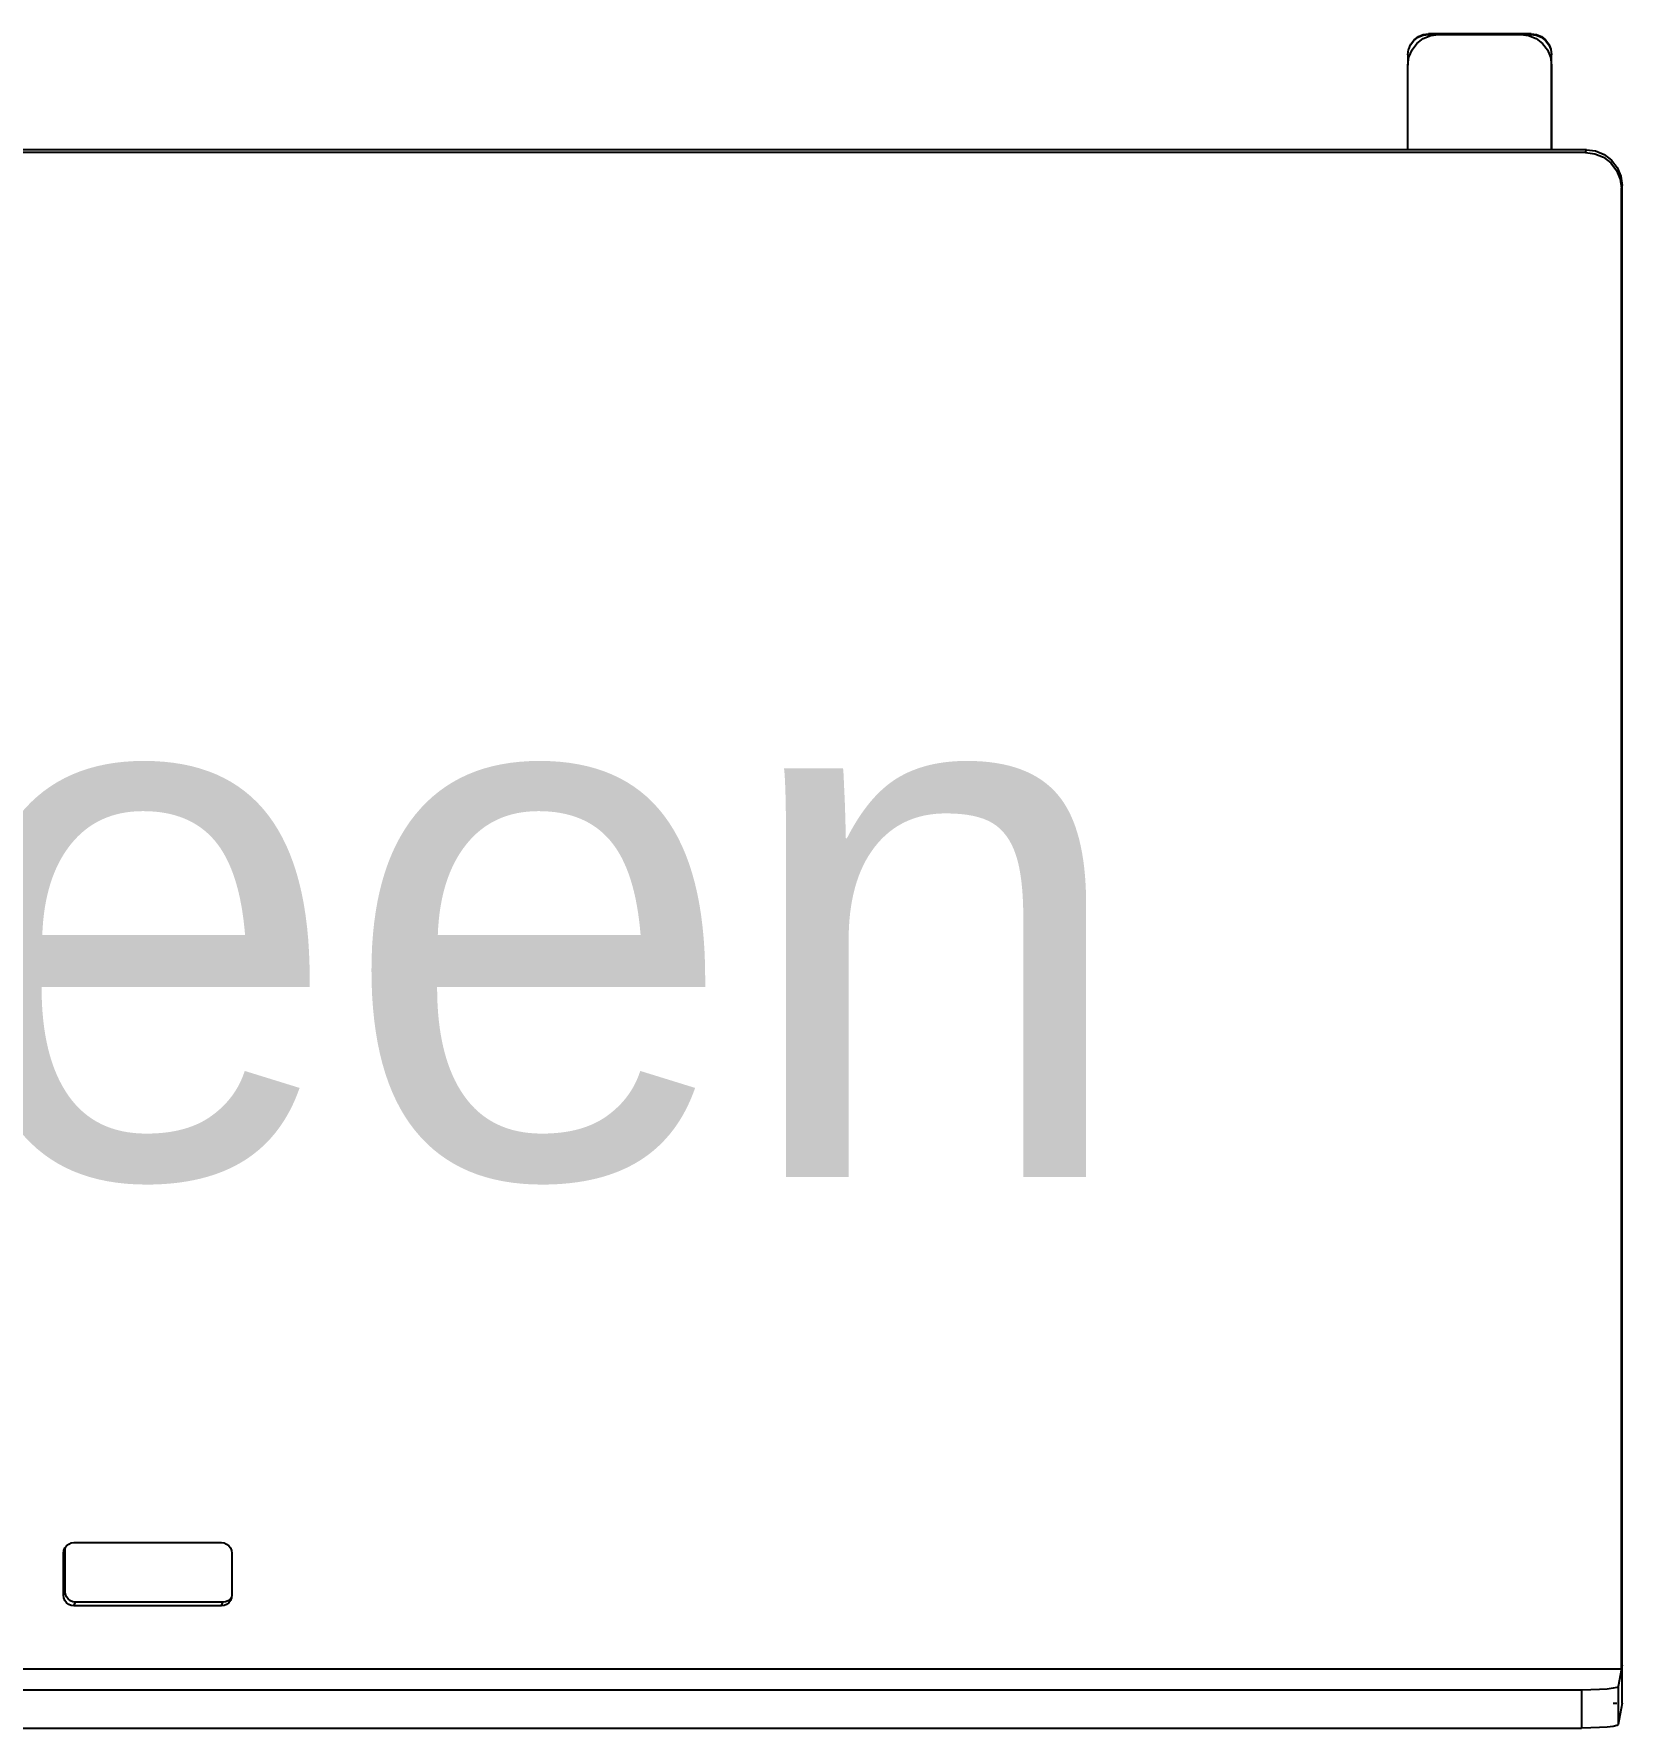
# Model space of a CAD drawing. Extents: x -4.2 to 4.2, y -5.7 to 5.7.
# Drawn here: x -1.013 to -0.416, y -2.264 to -1.627 of the extents above; entities that cross this region are included whole.
import ezdxf

# ---------------------------------------------------------------- set-up
doc = ezdxf.new("R2010")
doc.units = 0
doc.layers.get('0').update_dxf_attribs({"linetype": 'CONTINUOUS'})

msp = doc.modelspace()

# ---------------------------------------------------------------- linework, layer by layer
for p, q in [((-0.49505, -1.63149), (-0.49382, -1.6299)), ((-0.49498, -1.63127), (-0.49376, -1.62968)), ((-0.49382, -1.6299), (-0.49223, -1.62867)), ((-0.49376, -1.62968), (-0.49216, -1.62845)), ((-0.4927, -1.63103), (-0.4903, -1.62919)), ((-0.49223, -1.62867), (-0.49037, -1.6279)), ((-0.49216, -1.62845), (-0.4903, -1.62768)), ((-0.49037, -1.6279), (-0.48837, -1.62764)), ((-0.4903, -1.62768), (-0.48831, -1.62742)), ((-0.4903, -1.62919), (-0.48751, -1.62803)), ((-0.48837, -1.62764), (-0.48831, -1.62742)), ((-0.48452, -1.62764), (-0.48837, -1.62764)), ((-0.48445, -1.62742), (-0.48831, -1.62742)), ((-0.48751, -1.62803), (-0.48452, -1.62764)), ((-0.48452, -1.62764), (-0.48445, -1.62742)), ((-0.48452, -1.62764), (-0.45367, -1.62764)), ((-0.45361, -1.62742), (-0.48445, -1.62742)), ((-0.45367, -1.62764), (-0.45361, -1.62742)), ((-0.45367, -1.62764), (-0.45068, -1.62803)), ((-0.44981, -1.62764), (-0.45367, -1.62764)), ((-0.44975, -1.62742), (-0.45361, -1.62742)), ((-0.45068, -1.62803), (-0.44789, -1.62919)), ((-0.44981, -1.62764), (-0.44975, -1.62742)), ((-0.44981, -1.62764), (-0.44782, -1.6279)), ((-0.44975, -1.62742), (-0.44776, -1.62768)), ((-0.44789, -1.62919), (-0.44549, -1.63103)), ((-0.44782, -1.6279), (-0.44596, -1.62867)), ((-0.44776, -1.62768), (-0.4459, -1.62845)), ((-0.44596, -1.62867), (-0.44436, -1.6299)), ((-0.4459, -1.62845), (-0.4443, -1.62968)), ((-0.44436, -1.6299), (-0.44314, -1.63149)), ((-0.4443, -1.62968), (-0.44308, -1.63127)), ((-0.49608, -1.63535), (-0.49582, -1.63335)), ((-0.49608, -1.63535), (-0.49608, -1.63921)), ((-0.49608, -1.63921), (-0.49569, -1.63621)), ((-0.49582, -1.63335), (-0.49577, -1.63322)), ((-0.49577, -1.63322), (-0.49575, -1.63313)), ((-0.49575, -1.63313), (-0.49505, -1.63149)), ((-0.49569, -1.63621), (-0.49453, -1.63342)), ((-0.49505, -1.63149), (-0.49498, -1.63127)), ((-0.49453, -1.63342), (-0.4927, -1.63103)), ((-0.44549, -1.63103), (-0.44365, -1.63342)), ((-0.44365, -1.63342), (-0.4425, -1.63621)), ((-0.44314, -1.63149), (-0.44237, -1.63335)), ((-0.44308, -1.63127), (-0.44231, -1.63313)), ((-0.4425, -1.63621), (-0.4421, -1.63921)), ((-0.44237, -1.63335), (-0.4421, -1.63535)), ((-0.44231, -1.63313), (-0.44204, -1.63513)), ((-0.4421, -1.63535), (-0.44204, -1.63513)), ((-0.4421, -1.63853), (-0.4421, -1.63535)), ((-0.44204, -1.63898), (-0.44204, -1.63513)), ((-0.49608, -1.67097), (-0.49608, -1.63921)), ((-0.44204, -1.63898), (-0.4421, -1.63853)), ((-0.4421, -1.63921), (-0.4421, -1.63853)), ((-0.4421, -1.63921), (-0.44204, -1.63898)), ((-0.4421, -1.63921), (-0.4421, -1.67097)), ((-0.44204, -1.67097), (-0.44204, -1.63898)), ((-0.42924, -1.67201), (-1.37882, -1.67202)), ((-0.49608, -1.67097), (-1.37797, -1.67097)), ((-0.4421, -1.67097), (-0.49608, -1.67097)), ((-0.44204, -1.67097), (-0.4421, -1.67097)), ((-0.42898, -1.67097), (-0.44204, -1.67097)), ((-0.42924, -1.67201), (-0.42898, -1.67097)), ((-0.42924, -1.67201), (-0.42576, -1.67247)), ((-0.42898, -1.67097), (-0.42549, -1.67143)), ((-0.42576, -1.67247), (-0.42251, -1.67382)), ((-0.42549, -1.67143), (-0.42225, -1.67277)), ((-0.42251, -1.67382), (-0.41973, -1.67595)), ((-0.42225, -1.67277), (-0.41946, -1.67491)), ((-0.41946, -1.67491), (-0.41733, -1.6777)), ((-0.41973, -1.67595), (-0.41759, -1.67874)), ((-0.41759, -1.67874), (-0.41624, -1.68199)), ((-0.41733, -1.6777), (-0.41598, -1.68094)), ((-0.41598, -1.68094), (-0.41552, -1.68442)), ((-0.41624, -1.68199), (-0.41578, -1.68547)), ((-0.41579, -2.24066), (-0.41578, -1.68547)), ((-0.41578, -1.68547), (-0.41552, -1.68442)), ((-0.41552, -2.24066), (-0.41552, -1.68442)), ((-1.00166, -2.19851), (-1.00103, -2.19714)), ((-1.00152, -2.19748), (-1.00113, -2.19654)), ((-1.00113, -2.19654), (-1.00092, -2.19626)), ((-1.00103, -2.19714), (-1.00092, -2.19626)), ((-1.00103, -2.21296), (-1.00103, -2.19714)), ((-1.00092, -2.19626), (-1.0005, -2.19572)), ((-1.0005, -2.19572), (-0.99968, -2.19509)), ((-0.99968, -2.19509), (-0.99873, -2.1947)), ((-0.99873, -2.1947), (-0.99771, -2.19456)), ((-0.99771, -2.19456), (-0.94228, -2.19456)), ((-0.94228, -2.19456), (-0.94126, -2.1947)), ((-0.94126, -2.1947), (-0.94031, -2.19509)), ((-0.94031, -2.19509), (-0.93949, -2.19572)), ((-0.93949, -2.19572), (-0.93886, -2.19654)), ((-0.93886, -2.19654), (-0.93846, -2.1975)), ((-1.00166, -2.19851), (-1.00152, -2.19748)), ((-1.00166, -2.21434), (-1.00166, -2.19851)), ((-0.93846, -2.1975), (-0.93833, -2.19852)), ((-0.93833, -2.19852), (-0.93833, -2.21436)), ((-1.00166, -2.21434), (-1.00103, -2.21296)), ((-1.00152, -2.21537), (-1.00166, -2.21434)), ((-1.00113, -2.21632), (-1.00152, -2.21537)), ((-1.0005, -2.21714), (-1.00113, -2.21632)), ((-1.0009, -2.21399), (-1.00103, -2.21296)), ((-1.0005, -2.21494), (-1.0009, -2.21399)), ((-0.99987, -2.21576), (-1.0005, -2.21494)), ((-0.99906, -2.21639), (-0.99987, -2.21576)), ((-0.93889, -2.21576), (-0.93971, -2.21639)), ((-0.93885, -2.21632), (-0.93948, -2.21714)), ((-0.93843, -2.21516), (-0.93889, -2.21576)), ((-0.93846, -2.21538), (-0.93885, -2.21632)), ((-0.93843, -2.21516), (-0.93846, -2.21538)), ((-0.93833, -2.21436), (-0.93843, -2.21516)), ((-0.99968, -2.21777), (-1.0005, -2.21714)), ((-0.99872, -2.21817), (-0.99968, -2.21777)), ((-0.9981, -2.21678), (-0.99906, -2.21639)), ((-0.9977, -2.2183), (-0.99872, -2.21817)), ((-0.99708, -2.21692), (-0.9981, -2.21678)), ((-0.9977, -2.2183), (-0.99708, -2.21692)), ((-0.94228, -2.2183), (-0.9977, -2.2183)), ((-0.94169, -2.21692), (-0.99708, -2.21692)), ((-0.94228, -2.2183), (-0.94169, -2.21692)), ((-0.94125, -2.21817), (-0.94228, -2.2183)), ((-0.94067, -2.21678), (-0.94169, -2.21692)), ((-0.9403, -2.21777), (-0.94125, -2.21817)), ((-0.93971, -2.21639), (-0.94067, -2.21678)), ((-0.93948, -2.21714), (-0.9403, -2.21777)), ((-0.41579, -2.24066), (-0.41552, -2.24066)), ((-0.41578, -2.24205), (-0.41579, -2.24066)), ((-0.41552, -2.24066), (-0.41578, -2.24205)), ((-0.41552, -2.2549), (-0.41552, -2.24066)), ((-1.5242, -2.24207), (-0.41578, -2.24205)), ((-0.41578, -2.24205), (-0.41701, -2.24867)), ((-0.43076, -2.25), (-1.51609, -2.25)), ((-0.42726, -2.24995), (-0.43076, -2.25)), ((-0.43076, -2.25), (-0.43076, -2.2643)), ((-0.42398, -2.24982), (-0.42726, -2.24995)), ((-0.42114, -2.24961), (-0.42398, -2.24982)), ((-0.41894, -2.24933), (-0.42114, -2.24961)), ((-0.41753, -2.24901), (-0.41894, -2.24933)), ((-0.41701, -2.24867), (-0.41753, -2.24901)), ((-0.41701, -2.24867), (-0.41701, -2.26296)), ((-0.41894, -2.2549), (-0.41753, -2.2549)), ((-0.41552, -2.2549), (-0.41701, -2.26296)), ((-1.51609, -2.2643), (-0.43076, -2.2643)), ((-0.42726, -2.26425), (-0.43076, -2.2643)), ((-0.42398, -2.26412), (-0.42726, -2.26425)), ((-0.42114, -2.26391), (-0.42398, -2.26412)), ((-0.41894, -2.26363), (-0.42114, -2.26391)), ((-0.41753, -2.26331), (-0.41894, -2.26363)), ((-0.41701, -2.26296), (-0.41753, -2.26331))]:
    msp.add_line(p, q)

# ---------------------------------------------------------------- texts
msp.add_text('Jasleen', height=0.2).set_placement((-1.52154, -2.05714))

doc.saveas('drawing.dxf')
